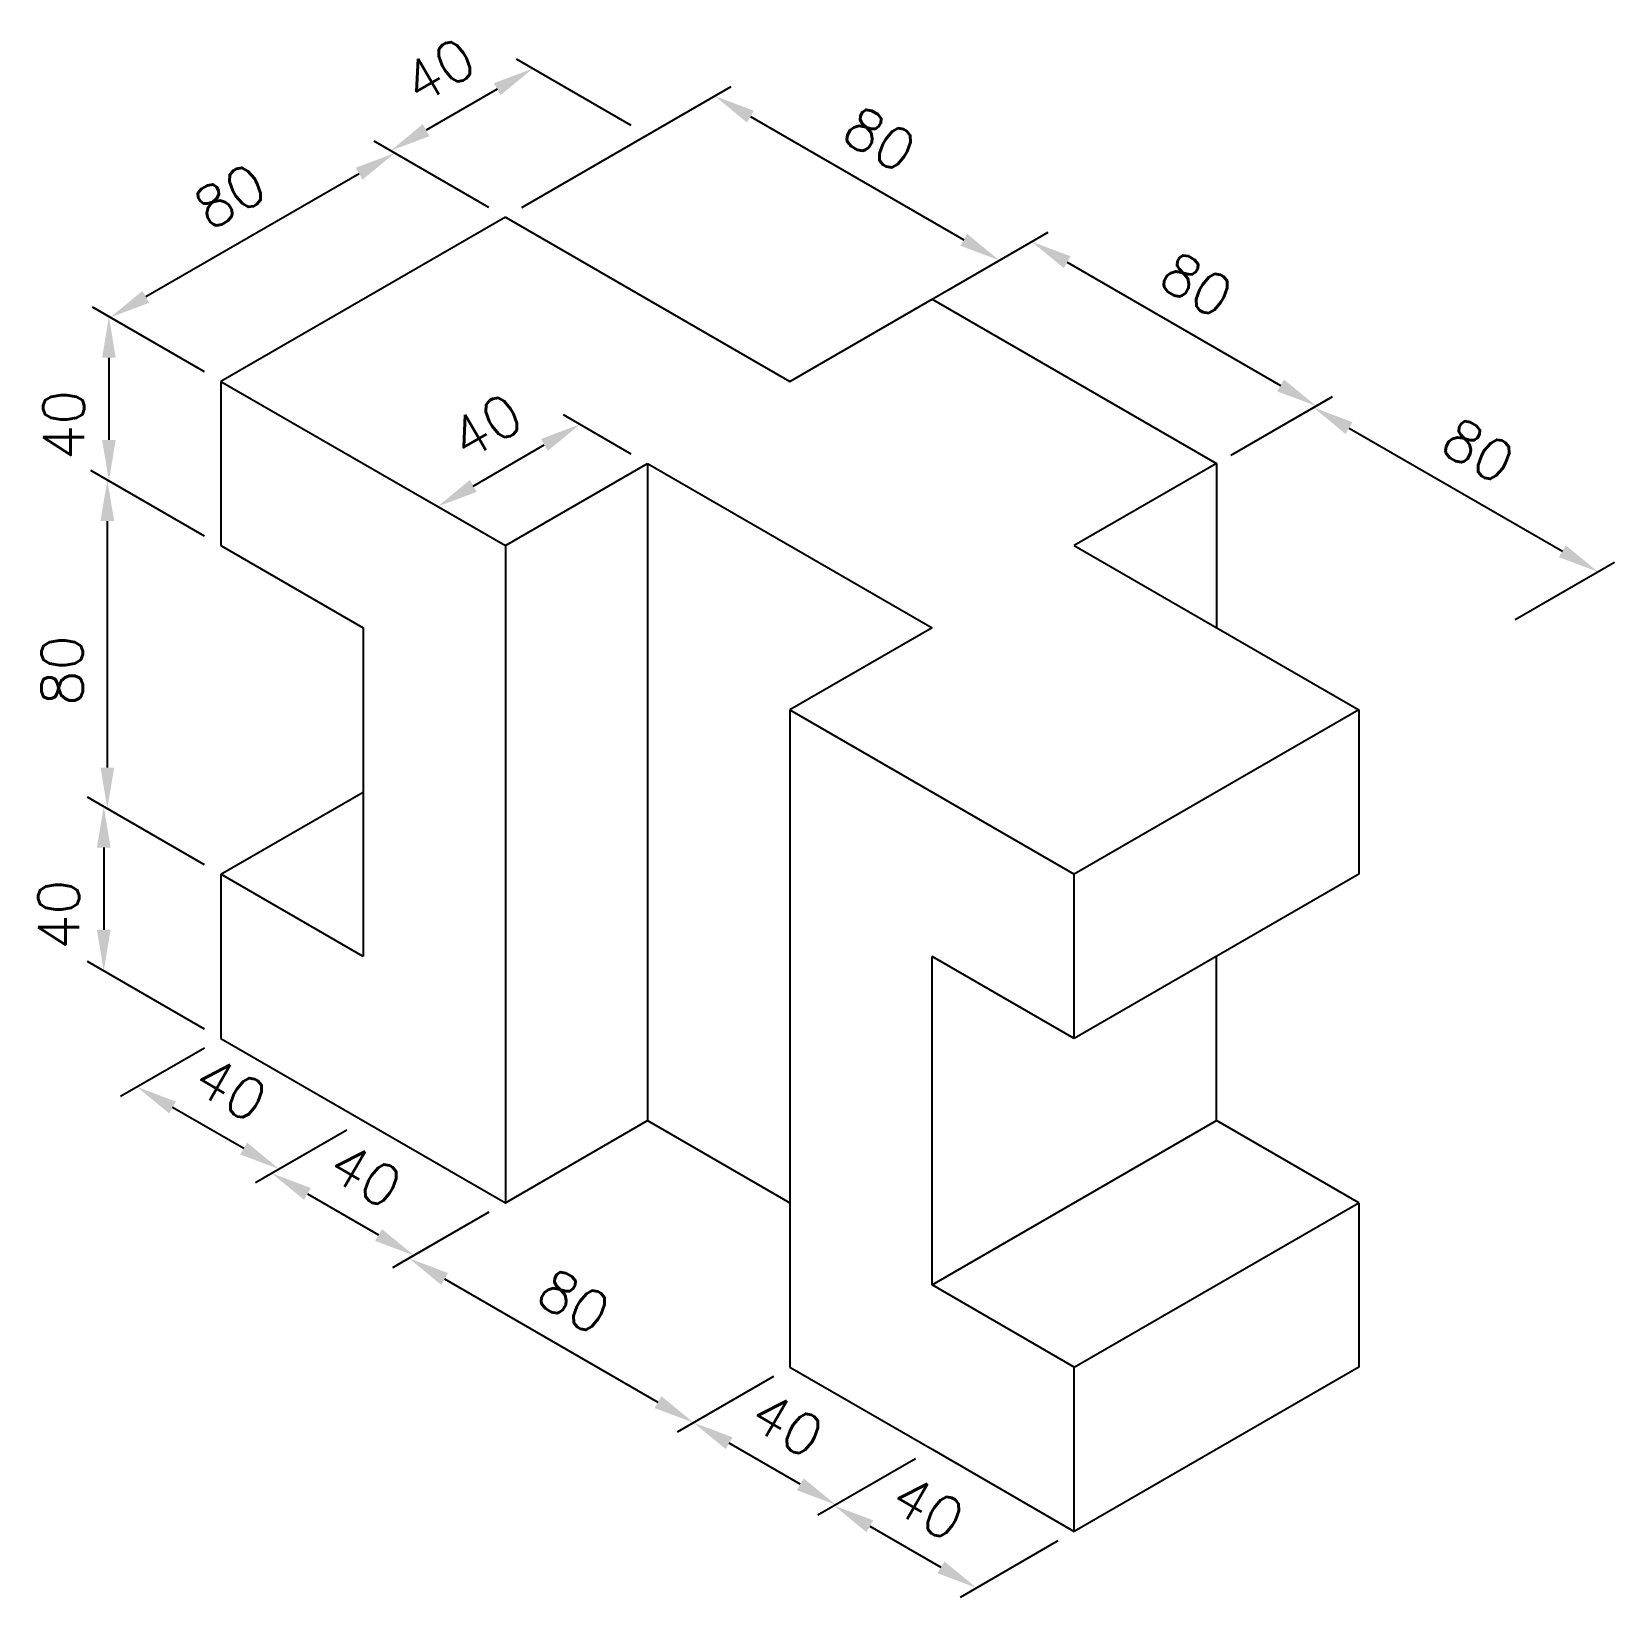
# Model space of a CAD drawing. Header units: millimetres. Extents: x 1798 to 5973, y 1343 to 2426.
# Drawn here: x 1798.4 to 2183.9, y 1343 to 1724.2 of the extents above.
import ezdxf

# ---------------------------------------------------------------- set-up
doc = ezdxf.new("R2010")
doc.units = ezdxf.units.MM
doc.layers.add('CONTORNO 1', color=3, linetype='Continuous', lineweight=25)
doc.styles.add('ROMANS', font='romans.shx')
doc.dimstyles.new('Padrão', dxfattribs={"dimscale": 4, "dimtxt": 2.5, "dimasz": 2.5, "dimexe": 1, "dimexo": 1, "dimgap": 1.5, "dimtad": 1, "dimdsep": 46, "dimtxsty": 'ROMANS', "dimcen": 2.5, "dimclrd": 1, "dimclre": 1, "dimclrt": 2, "dimadec": 0, "dimazin": 2, "dimtfac": 1, "dimtmove": 0, "dimatfit": 3, "dimfxl": 0, "dimlwd": -1, "dimlwe": -1, "dimarcsym": 0})

# ---------------------------------------------------------------- blocks, each defined once
blk = doc.blocks.new('*D7')
at = {"layer": 'CONTORNO 1', "color": 1}
for p, q in [((1944.42, 1701.35), (1916.46, 1717.49)), ((1911.8, 1710.18), (1894.48, 1700.18)), ((1909.78, 1681.35), (1881.82, 1697.49))]:
    blk.add_line(p, q, dxfattribs=at)
for points in [[(1910.97, 1711.63), (1912.63, 1708.74), (1920.46, 1715.18)], [(1893.65, 1701.63), (1895.31, 1698.74), (1885.82, 1695.18)]]:
    blk.add_solid(points, dxfattribs=at)
at = {"layer": 'Defpoints', "color": 0}
for p in [(1948.42, 1699.04), (1885.82, 1695.18), (1913.78, 1679.04)]:
    blk.add_point(p, dxfattribs=at)
at = {"layer": 'CONTORNO 1', "color": 2, "insert": (1897.64, 1714.71), "char_height": 10, "attachment_point": 5, "rotation": 30, "style": 'ROMANS'}
blk.add_mtext('40', dxfattribs=at)
blk = doc.blocks.new('*D8')
at = {"layer": 'CONTORNO 1', "color": 1}
for p, q in [((1917.78, 1681.35), (1968.8, 1710.81)), ((1973.46, 1703.5), (2025.42, 1673.5)), ((1987.06, 1641.35), (2038.08, 1670.81))]:
    blk.add_line(p, q, dxfattribs=at)
for points in [[(1974.29, 1704.94), (1972.62, 1702.05), (1964.8, 1708.5)], [(2026.25, 1674.94), (2024.59, 1672.05), (2034.08, 1668.5)]]:
    blk.add_solid(points, dxfattribs=at)
at = {"layer": 'Defpoints', "color": 0}
for p in [(1913.78, 1679.04), (2034.08, 1668.5), (1983.06, 1639.04)]:
    blk.add_point(p, dxfattribs=at)
at = {"layer": 'CONTORNO 1', "color": 2, "insert": (2004.94, 1698.02), "char_height": 10, "attachment_point": 5, "rotation": 330, "style": 'ROMANS'}
blk.add_mtext('80', dxfattribs=at)
blk = doc.blocks.new('*D9')
at = {"layer": 'CONTORNO 1', "color": 1}
for p, q in [((2021.7, 1661.35), (2045.96, 1675.36)), ((2050.62, 1668.05), (2102.59, 1638.05)), ((2090.98, 1621.35), (2115.25, 1635.36))]:
    blk.add_line(p, q, dxfattribs=at)
for points in [[(2051.46, 1669.49), (2049.79, 1666.61), (2041.96, 1673.05)], [(2103.42, 1639.49), (2101.75, 1636.61), (2111.25, 1633.05)]]:
    blk.add_solid(points, dxfattribs=at)
at = {"layer": 'Defpoints', "color": 0}
for p in [(2017.7, 1659.04), (2111.25, 1633.05), (2086.98, 1619.04)]:
    blk.add_point(p, dxfattribs=at)
at = {"layer": 'CONTORNO 1', "color": 2, "insert": (2082.11, 1662.58), "char_height": 10, "attachment_point": 5, "rotation": 330, "style": 'ROMANS'}
blk.add_mtext('80', dxfattribs=at)
blk = doc.blocks.new('*D10')
at = {"layer": 'CONTORNO 1', "color": 1}
for p, q in [((2090.45, 1621.04), (2114.59, 1634.98)), ((2119.25, 1627.67), (2171.21, 1597.67)), ((2159.73, 1581.04), (2183.87, 1594.98))]:
    blk.add_line(p, q, dxfattribs=at)
for points in [[(2120.08, 1629.12), (2118.42, 1626.23), (2110.59, 1632.67)], [(2172.04, 1599.12), (2170.38, 1596.23), (2179.87, 1592.67)]]:
    blk.add_solid(points, dxfattribs=at)
at = {"layer": 'Defpoints', "color": 0}
for p in [(2086.98, 1619.04), (2179.87, 1592.67), (2156.26, 1579.04)]:
    blk.add_point(p, dxfattribs=at)
at = {"layer": 'CONTORNO 1', "color": 2, "insert": (2150.73, 1622.2), "char_height": 10, "attachment_point": 5, "rotation": 330, "style": 'ROMANS'}
blk.add_mtext('80', dxfattribs=at)
blk = doc.blocks.new('*D11')
at = {"layer": 'CONTORNO 1', "color": 1}
for p, q in [((1840.5, 1641.35), (1813.23, 1657.09)), ((1817.23, 1644.79), (1817.23, 1624.79)), ((1840.5, 1601.35), (1813.23, 1617.09))]:
    blk.add_line(p, q, dxfattribs=at)
for points in [[(1815.56, 1644.79), (1818.89, 1644.79), (1817.23, 1654.79)], [(1815.56, 1624.79), (1818.89, 1624.79), (1817.23, 1614.79)]]:
    blk.add_solid(points, dxfattribs=at)
at = {"layer": 'Defpoints', "color": 0}
for p in [(1844.5, 1639.04), (1817.23, 1614.79), (1844.5, 1599.04)]:
    blk.add_point(p, dxfattribs=at)
at = {"layer": 'CONTORNO 1', "color": 2, "insert": (1806.23, 1628.43), "char_height": 10, "attachment_point": 5, "rotation": 90, "style": 'ROMANS'}
blk.add_mtext('40', dxfattribs=at)
blk = doc.blocks.new('*D12')
at = {"layer": 'CONTORNO 1', "color": 1}
for p, q in [((1909.78, 1681.35), (1882.83, 1696.91)), ((1878.17, 1689.6), (1826.21, 1659.6)), ((1840.5, 1641.35), (1813.55, 1656.91))]:
    blk.add_line(p, q, dxfattribs=at)
for points in [[(1877.33, 1691.05), (1879, 1688.16), (1886.83, 1694.6)], [(1825.37, 1661.05), (1827.04, 1658.16), (1817.55, 1654.6)]]:
    blk.add_solid(points, dxfattribs=at)
at = {"layer": 'Defpoints', "color": 0}
for p in [(1913.78, 1679.04), (1817.55, 1654.6), (1844.5, 1639.04)]:
    blk.add_point(p, dxfattribs=at)
at = {"layer": 'CONTORNO 1', "color": 2, "insert": (1846.69, 1684.13), "char_height": 10, "attachment_point": 5, "rotation": 30, "style": 'ROMANS'}
blk.add_mtext('80', dxfattribs=at)
blk = doc.blocks.new('*D13')
at = {"layer": 'CONTORNO 1', "color": 1}
for p, q in [((1944.42, 1621.35), (1927.93, 1630.87)), ((1905.95, 1613.56), (1923.27, 1623.56)), ((1909.78, 1601.35), (1893.29, 1610.87))]:
    blk.add_line(p, q, dxfattribs=at)
for points in [[(1922.44, 1625.01), (1924.1, 1622.12), (1931.93, 1628.56)], [(1905.12, 1615.01), (1906.78, 1612.12), (1897.29, 1608.56)]]:
    blk.add_solid(points, dxfattribs=at)
at = {"layer": 'Defpoints', "color": 0}
for p in [(1931.93, 1628.56), (1948.42, 1619.04), (1913.78, 1599.04)]:
    blk.add_point(p, dxfattribs=at)
at = {"layer": 'CONTORNO 1', "color": 2, "insert": (1909.11, 1628.09), "char_height": 10, "attachment_point": 5, "rotation": 30, "style": 'ROMANS'}
blk.add_mtext('40', dxfattribs=at)
blk = doc.blocks.new('*D14')
at = {"layer": 'CONTORNO 1', "color": 1}
for p, q in [((1840.5, 1601.35), (1812.84, 1617.32)), ((1816.84, 1605.01), (1816.84, 1545.01)), ((1840.5, 1521.35), (1812.84, 1537.32))]:
    blk.add_line(p, q, dxfattribs=at)
for points in [[(1815.17, 1605.01), (1818.51, 1605.01), (1816.84, 1615.01)], [(1815.17, 1545.01), (1818.51, 1545.01), (1816.84, 1535.01)]]:
    blk.add_solid(points, dxfattribs=at)
at = {"layer": 'Defpoints', "color": 0}
for p in [(1844.5, 1599.04), (1816.84, 1535.01), (1844.5, 1519.04)]:
    blk.add_point(p, dxfattribs=at)
at = {"layer": 'CONTORNO 1', "color": 2, "insert": (1805.84, 1568.66), "char_height": 10, "attachment_point": 5, "rotation": 90, "style": 'ROMANS'}
blk.add_mtext('80', dxfattribs=at)
blk = doc.blocks.new('*D15')
at = {"layer": 'CONTORNO 1', "color": 1}
for p, q in [((1840.5, 1521.35), (1811.97, 1537.82)), ((1815.97, 1525.51), (1815.97, 1505.51)), ((1840.5, 1481.35), (1811.97, 1497.82))]:
    blk.add_line(p, q, dxfattribs=at)
for points in [[(1814.3, 1525.51), (1817.64, 1525.51), (1815.97, 1535.51)], [(1814.3, 1505.51), (1817.64, 1505.51), (1815.97, 1495.51)]]:
    blk.add_solid(points, dxfattribs=at)
at = {"layer": 'Defpoints', "color": 0}
for p in [(1844.5, 1519.04), (1815.97, 1495.51), (1844.5, 1479.04)]:
    blk.add_point(p, dxfattribs=at)
at = {"layer": 'CONTORNO 1', "color": 2, "insert": (1804.97, 1509.16), "char_height": 10, "attachment_point": 5, "rotation": 90, "style": 'ROMANS'}
blk.add_mtext('40', dxfattribs=at)
blk = doc.blocks.new('*D16')
at = {"layer": 'CONTORNO 1', "color": 1}
for p, q in [((1840.5, 1476.73), (1820.07, 1464.94)), ((1850.05, 1452.25), (1832.73, 1462.25)), ((1875.14, 1456.73), (1854.71, 1444.94))]:
    blk.add_line(p, q, dxfattribs=at)
for points in [[(1833.56, 1463.69), (1831.89, 1460.8), (1824.07, 1467.25)], [(1850.88, 1453.69), (1849.21, 1450.8), (1858.71, 1447.25)]]:
    blk.add_solid(points, dxfattribs=at)
at = {"layer": 'Defpoints', "color": 0}
for p in [(1844.5, 1479.04), (1824.07, 1467.25), (1879.14, 1459.04)]:
    blk.add_point(p, dxfattribs=at)
at = {"layer": 'CONTORNO 1', "color": 2, "insert": (1846.89, 1466.77), "char_height": 10, "attachment_point": 5, "rotation": 330, "style": 'ROMANS'}
blk.add_mtext('40', dxfattribs=at)
blk = doc.blocks.new('*D17')
at = {"layer": 'CONTORNO 1', "color": 1}
for p, q in [((1875.14, 1456.73), (1852.91, 1443.9)), ((1865.57, 1441.21), (1882.89, 1431.21)), ((1909.78, 1436.73), (1887.55, 1423.9))]:
    blk.add_line(p, q, dxfattribs=at)
for points in [[(1866.4, 1442.65), (1864.74, 1439.77), (1856.91, 1446.21)], [(1883.72, 1432.65), (1882.06, 1429.77), (1891.55, 1426.21)]]:
    blk.add_solid(points, dxfattribs=at)
at = {"layer": 'Defpoints', "color": 0}
for p in [(1879.14, 1459.04), (1913.78, 1439.04), (1891.55, 1426.21)]:
    blk.add_point(p, dxfattribs=at)
at = {"layer": 'CONTORNO 1', "color": 2, "insert": (1879.73, 1445.74), "char_height": 10, "attachment_point": 5, "rotation": 330, "style": 'ROMANS'}
blk.add_mtext('40', dxfattribs=at)
blk = doc.blocks.new('*D18')
at = {"layer": 'CONTORNO 1', "color": 1}
for p, q in [((1909.78, 1436.73), (1886.33, 1423.2)), ((1898.99, 1420.51), (1950.95, 1390.51)), ((1979.06, 1396.73), (1955.61, 1383.2))]:
    blk.add_line(p, q, dxfattribs=at)
for points in [[(1899.82, 1421.95), (1898.16, 1419.06), (1890.33, 1425.51)], [(1951.79, 1391.95), (1950.12, 1389.06), (1959.61, 1385.51)]]:
    blk.add_solid(points, dxfattribs=at)
at = {"layer": 'Defpoints', "color": 0}
for p in [(1913.78, 1439.04), (1983.06, 1399.04), (1959.61, 1385.51)]:
    blk.add_point(p, dxfattribs=at)
at = {"layer": 'CONTORNO 1', "color": 2, "insert": (1930.47, 1415.03), "char_height": 10, "attachment_point": 5, "rotation": 330, "style": 'ROMANS'}
blk.add_mtext('80', dxfattribs=at)
blk = doc.blocks.new('*D19')
at = {"layer": 'CONTORNO 1', "color": 1}
for p, q in [((1979.06, 1396.73), (1955.61, 1383.2)), ((1985.59, 1370.51), (1968.27, 1380.51)), ((2013.7, 1376.73), (1990.25, 1363.2))]:
    blk.add_line(p, q, dxfattribs=at)
for points in [[(1969.11, 1381.95), (1967.44, 1379.06), (1959.61, 1385.51)], [(1986.43, 1371.95), (1984.76, 1369.06), (1994.25, 1365.51)]]:
    blk.add_solid(points, dxfattribs=at)
at = {"layer": 'Defpoints', "color": 0}
for p in [(1983.06, 1399.04), (1959.61, 1385.51), (2017.7, 1379.04)]:
    blk.add_point(p, dxfattribs=at)
at = {"layer": 'CONTORNO 1', "color": 2, "insert": (1982.43, 1385.03), "char_height": 10, "attachment_point": 5, "rotation": 330, "style": 'ROMANS'}
blk.add_mtext('40', dxfattribs=at)
blk = doc.blocks.new('*D20')
at = {"layer": 'CONTORNO 1', "color": 1}
for p, q in [((2013.7, 1376.73), (1989.89, 1362.98)), ((2002.55, 1360.29), (2019.87, 1350.29)), ((2048.34, 1356.73), (2024.53, 1342.98))]:
    blk.add_line(p, q, dxfattribs=at)
for points in [[(2003.38, 1361.74), (2001.71, 1358.85), (1993.89, 1365.29)], [(2020.7, 1351.74), (2019.03, 1348.85), (2028.53, 1345.29)]]:
    blk.add_solid(points, dxfattribs=at)
at = {"layer": 'Defpoints', "color": 0}
for p in [(2017.7, 1379.04), (2052.34, 1359.04), (2028.53, 1345.29)]:
    blk.add_point(p, dxfattribs=at)
at = {"layer": 'CONTORNO 1', "color": 2, "insert": (2016.71, 1364.82), "char_height": 10, "attachment_point": 5, "rotation": 330, "style": 'ROMANS'}
blk.add_mtext('40', dxfattribs=at)

msp = doc.modelspace()

# ---------------------------------------------------------------- linework, layer by layer
at = {"layer": 'CONTORNO 1'}
for p, q in [((1913.777, 1679.042), (1844.495, 1639.042)), ((1913.777, 1679.042), (1983.059, 1639.042)), ((1983.059, 1639.042), (2017.7, 1659.042)), ((2017.7, 1659.042), (2086.982, 1619.042)), ((1844.495, 1639.042), (1844.495, 1599.042)), ((1844.495, 1639.042), (1913.777, 1599.042)), ((1913.777, 1599.042), (1948.418, 1619.042)), ((1948.418, 1619.042), (1948.418, 1459.042)), ((1948.418, 1619.042), (2017.7, 1579.042)), ((2086.982, 1619.042), (2052.341, 1599.042)), ((2086.982, 1619.042), (2086.982, 1579.042)), ((1844.495, 1599.042), (1879.136, 1579.042)), ((1913.777, 1599.042), (1913.777, 1439.042)), ((2052.341, 1599.042), (2121.623, 1559.042)), ((1879.136, 1579.042), (1879.136, 1499.042)), ((2017.7, 1579.042), (1983.059, 1559.042)), ((1983.059, 1559.042), (2052.341, 1519.042)), ((1983.059, 1559.042), (1983.059, 1399.042)), ((2121.623, 1559.042), (2052.341, 1519.042)), ((2121.623, 1559.042), (2121.623, 1519.042)), ((1844.495, 1519.042), (1879.136, 1539.042)), ((1879.136, 1499.042), (1844.495, 1519.042)), ((1844.495, 1519.042), (1844.495, 1479.042)), ((2121.623, 1519.042), (2052.341, 1479.042)), ((2052.341, 1479.042), (2052.341, 1519.042)), ((2052.341, 1479.042), (2017.7, 1499.042)), ((2017.7, 1419.042), (2017.7, 1499.042)), ((2086.982, 1459.042), (2086.982, 1499.042)), ((1844.495, 1479.042), (1913.777, 1439.042)), ((1913.777, 1439.042), (1948.418, 1459.042)), ((1948.418, 1459.042), (1983.059, 1439.042)), ((2017.7, 1419.042), (2086.982, 1459.042)), ((2121.623, 1439.042), (2086.982, 1459.042)), ((2052.341, 1399.042), (2121.623, 1439.042)), ((2121.623, 1439.042), (2121.623, 1399.042)), ((2052.341, 1399.042), (2017.7, 1419.042)), ((1983.059, 1399.042), (2017.7, 1379.042)), ((2052.341, 1359.042), (2052.341, 1399.042)), ((2121.623, 1399.042), (2052.341, 1359.042)), ((2017.7, 1379.042), (2052.341, 1359.042))]:
    msp.add_line(p, q, dxfattribs=at)

# ---------------------------------------------------------------- dimensions: what is measured, and where the dimension line sits
for base, p1, p2, angle, picture, middle in [((1885.82, 1695.184), (1948.418, 1699.042), (1913.777, 1679.042), 210, '*D7', (1903.14, 1705.184)), ((1817.228, 1614.785), (1844.495, 1639.042), (1844.495, 1599.042), 270, '*D11', (1817.228, 1628.435)), ((1816.839, 1535.009), (1844.495, 1599.042), (1844.495, 1519.042), 270, '*D14', (1816.839, 1568.659)), ((1815.971, 1495.511), (1844.495, 1519.042), (1844.495, 1479.042), 270, '*D15', (1815.971, 1509.16))]:
    dim = msp.add_linear_dim(base=base, p1=p1, p2=p2, angle=angle, dimstyle='Padrão', dxfattribs=at)
    dim.commit()
    dim.dimension.update_dxf_attribs({"geometry": picture, "text_midpoint": middle, "dimtype": 161})
for p1, p2, distance, picture, middle in [((1913.777, 1679.042), (1983.059, 1639.042), 51.019, '*D8', (2004.938, 1698.025)), ((1913.777, 1679.042), (1844.495, 1639.042), -26.95, '*D12', (1846.686, 1684.128)), ((2017.7, 1659.042), (2086.982, 1619.042), 24.264, '*D9', (2082.105, 1662.577)), ((1913.777, 1599.042), (1948.418, 1619.042), 16.488, '*D13', (1909.11, 1628.088)), ((1879.136, 1459.042), (1844.495, 1479.042), 20.429, '*D16', (1846.887, 1466.774)), ((1879.136, 1459.042), (1913.777, 1439.042), -22.227, '*D17', (1879.73, 1445.736)), ((1913.777, 1439.042), (1983.059, 1399.042), -23.447, '*D18', (1930.471, 1415.031)), ((2017.7, 1379.042), (1983.059, 1399.042), 23.447, '*D19', (1982.433, 1385.031)), ((2017.7, 1379.042), (2052.341, 1359.042), -23.814, '*D20', (2016.707, 1364.819))]:
    dim = msp.add_aligned_dim(p1=p1, p2=p2, distance=distance, dimstyle='Padrão', dxfattribs=at)
    dim.commit()
    dim.dimension.update_dxf_attribs({"geometry": picture, "text_midpoint": middle})
dim = msp.add_aligned_dim(p1=(2086.982, 1619.042), p2=(2156.265, 1579.042), distance=23.607, dimstyle='Padrão', override={"dimfxl": 120, "dimfxlon": 1}, dxfattribs=at)
dim.commit()
dim.dimension.update_dxf_attribs({"geometry": '*D10', "text_midpoint": (2150.731, 1622.198)})

doc.saveas('drawing.dxf')
